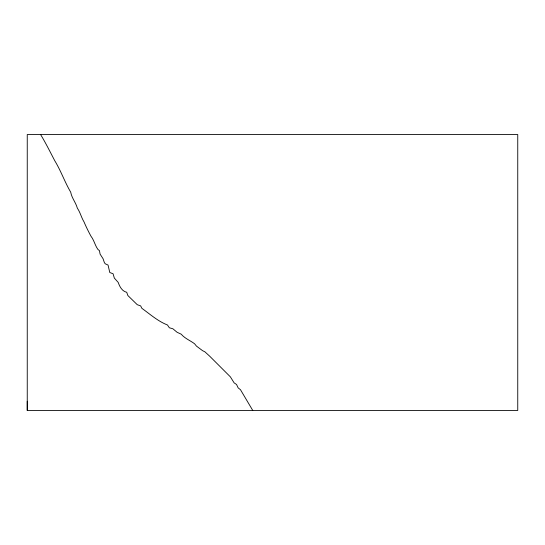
<?xml version="1.0" encoding="UTF-8"?>
<svg xmlns="http://www.w3.org/2000/svg" width="545" height="545" viewBox="0 0 545 545"><rect width="100%" height="100%" fill="white"/><g stroke="black" fill="none" stroke-linecap="round" stroke-linejoin="round"><path stroke-width="0.82" d="M27.25 410.46L27.25 134.54L517.75 134.54L517.75 410.46L27.25 410.46L27.25 401.263M252.757 410.46L240.474 389.716L238.151 387.87L236.544 384.477L234.132 382.869L230.372 376.854L209.696 356.198L204.893 351.818L202.57 350.673L196.432 346.075L194.585 343.779C190.259 340.502 184.789 338.479 181.233 334.194L177.091 332.28L172.867 328.764L169.345 327.777L167.472 324.984C157.934 321.271 150.175 314.295 141.87 308.313L140.665 305.902L137.272 304.709L127.83 295.492L126.733 292.297C122.1 291.364 119.573 286.452 118.211 282.426L114.334 278.079L113.081 273.774L109.797 272.52L108.046 265.054L105.199 263.766L104.327 262.438L103.053 258.705L100.082 254.106L99.463 250.646L97.977 249.508C94.987 245.482 94.108 240.161 90.967 236.203C88.44 231.577 86.11 226.781 84.025 221.917C81.328 217.509 80.285 212.414 77.342 208.122C75.782 202.427 71.756 198.073 70.693 192.153C64.78 182.091 60.951 170.885 54.786 160.768C50.058 151.769 45.794 143.103 40.596 134.54"/></g></svg>
